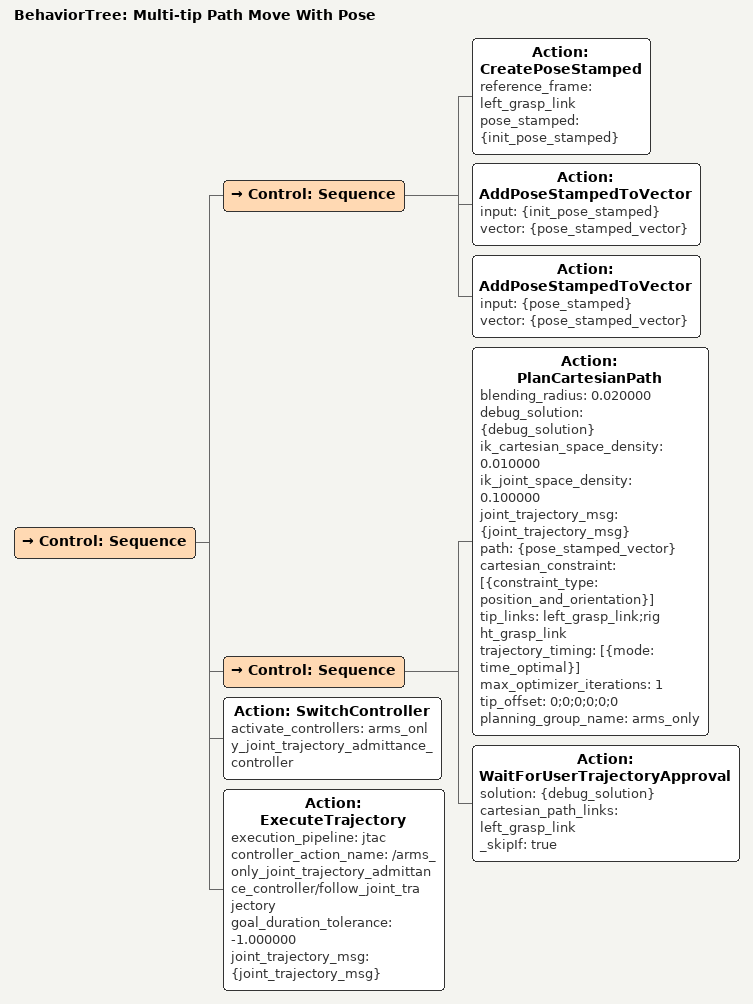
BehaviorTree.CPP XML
<?xml version="1.0" encoding="UTF-8" ?>
<root BTCPP_format="4" main_tree_to_execute="Multi-tip Path Move With Pose">
  <BehaviorTree ID="Multi-tip Path Move With Pose" _description="">
    <Control ID="Sequence">
      <Control ID="Sequence">
        <Action
          ID="CreatePoseStamped"
          reference_frame="left_grasp_link"
          pose_stamped="{init_pose_stamped}"
        />
        <Action
          ID="AddPoseStampedToVector"
          input="{init_pose_stamped}"
          vector="{pose_stamped_vector}"
        />
        <Action
          ID="AddPoseStampedToVector"
          input="{pose_stamped}"
          vector="{pose_stamped_vector}"
        />
      </Control>
      <Control ID="Sequence">
        <Action
          ID="PlanCartesianPath"
          blending_radius="0.020000"
          debug_solution="{debug_solution}"
          ik_cartesian_space_density="0.010000"
          ik_joint_space_density="0.100000"
          joint_trajectory_msg="{joint_trajectory_msg}"
          path="{pose_stamped_vector}"
          cartesian_constraint="[{constraint_type: position_and_orientation}]"
          tip_links="left_grasp_link;right_grasp_link"
          trajectory_timing="[{mode: time_optimal}]"
          max_optimizer_iterations="1"
          tip_offset="0;0;0;0;0;0"
          planning_group_name="arms_only"
        />
        <Action
          ID="WaitForUserTrajectoryApproval"
          solution="{debug_solution}"
          cartesian_path_links="left_grasp_link"
          _skipIf="true"
        />
      </Control>
      <Action
        ID="SwitchController"
        activate_controllers="arms_only_joint_trajectory_admittance_controller"
      />
      <Action
        ID="ExecuteTrajectory"
        execution_pipeline="jtac"
        controller_action_name="/arms_only_joint_trajectory_admittance_controller/follow_joint_trajectory"
        goal_duration_tolerance="-1.000000"
        joint_trajectory_msg="{joint_trajectory_msg}"
      />
    </Control>
  </BehaviorTree>
</root>
